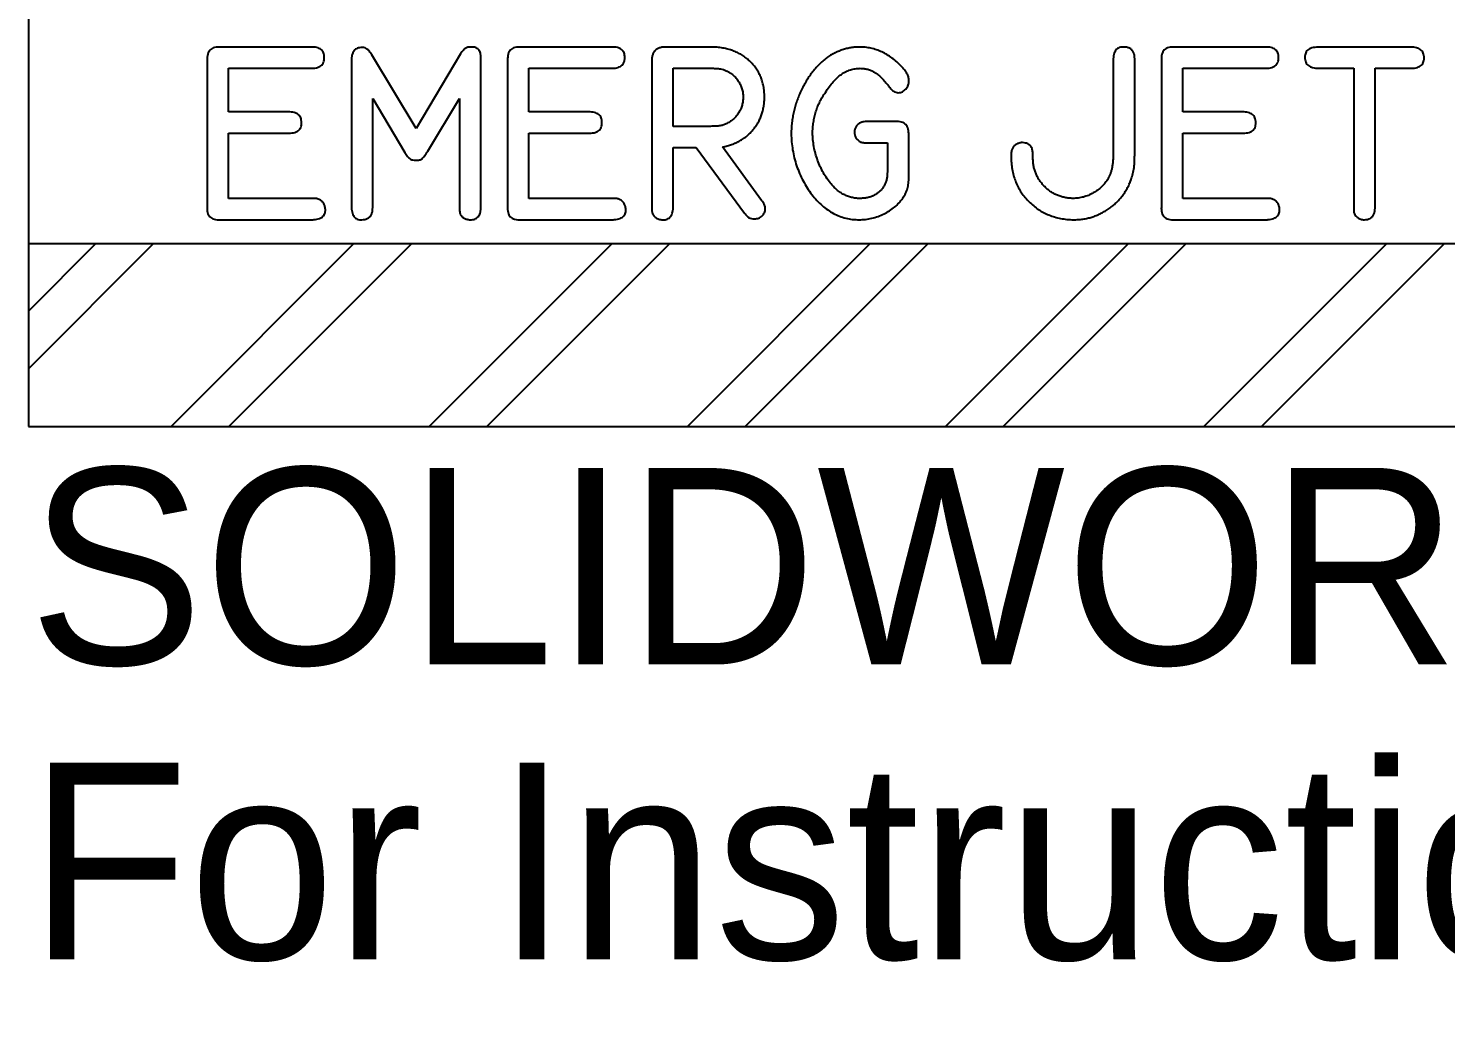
# Model space of a CAD drawing. Header units: inches. Extents: x -1.74 to 2.38, y 0.13 to 3.76.
# Drawn here: x -1.738 to -0.365, y 0.127 to 1.085 of the extents above; entities that cross this region are included whole.
import ezdxf

# ---------------------------------------------------------------- set-up
doc = ezdxf.new("R2010")
doc.units = ezdxf.units.IN
doc.header["$MEASUREMENT"] = 0
doc.styles.add('SLDTEXTSTYLE0', font='Arail.ttf')

msp = doc.modelspace()

# ---------------------------------------------------------------- linework, layer by layer
at = {"color": 1, "linetype": 'Continuous', "lineweight": 25}
for p, q in [((-1.7375, 3.325), (-1.7375, 0.7)), ((-1.4637, 1.0674), (-1.5507, 1.0674)), ((-1.362, 0.9885), (-1.405, 1.0599)), ((-1.3189, 1.0608), (-1.362, 0.9885)), ((-1.1728, 1.0674), (-1.2597, 1.0674)), ((-1.076, 1.0674), (-1.1186, 1.0674)), ((-0.5397, 1.0674), (-0.6267, 1.0674)), ((-0.3991, 1.0674), (-0.4868, 1.0674)), ((-1.5643, 1.054), (-1.5643, 0.9138)), ((-1.5437, 1.0046), (-1.5437, 1.0468)), ((-1.5437, 1.0468), (-1.4648, 1.0468)), ((-1.4247, 1.0538), (-1.4247, 0.9138)), ((-1.2993, 0.9116), (-1.2993, 1.0565)), ((-1.2734, 1.054), (-1.2734, 0.9138)), ((-1.2528, 1.0046), (-1.2528, 1.0468)), ((-1.2528, 1.0468), (-1.1738, 1.0468)), ((-1.1338, 1.053), (-1.1338, 0.9147)), ((-1.1131, 0.9906), (-1.1131, 1.0468)), ((-1.1131, 1.0468), (-1.0752, 1.0468)), ((-0.6869, 1.0542), (-0.6869, 0.9658)), ((-0.6662, 0.9628), (-0.6662, 1.0545)), ((-0.6403, 1.054), (-0.6403, 0.9138)), ((-0.6197, 1.0046), (-0.6197, 1.0468)), ((-0.6197, 1.0468), (-0.5408, 1.0468)), ((-0.4881, 1.0468), (-0.4541, 1.0468)), ((-0.4541, 1.0468), (-0.4541, 0.9141)), ((-0.4335, 0.9129), (-0.4335, 1.0468)), ((-0.4335, 1.0468), (-0.3998, 1.0468)), ((-1.404, 0.9133), (-1.404, 1.0176)), ((-1.404, 1.0176), (-1.3728, 0.9653)), ((-1.3507, 0.9666), (-1.32, 1.0176)), ((-1.32, 1.0176), (-1.32, 0.9128)), ((-1.4859, 1.0046), (-1.5437, 1.0046)), ((-1.1949, 1.0046), (-1.2528, 1.0046)), ((-0.5619, 1.0046), (-0.6197, 1.0046)), ((-1.077, 0.9906), (-1.1131, 0.9906)), ((-0.8985, 0.9953), (-0.9229, 0.9953)), ((-1.5437, 0.9208), (-1.5437, 0.9839)), ((-1.5437, 0.9839), (-1.4869, 0.9839)), ((-1.2528, 0.9208), (-1.2528, 0.9839)), ((-1.2528, 0.9839), (-1.1959, 0.9839)), ((-0.9239, 0.9746), (-0.9057, 0.9746)), ((-0.9057, 0.9746), (-0.9057, 0.9485)), ((-0.885, 0.9419), (-0.885, 0.9813)), ((-0.6197, 0.9208), (-0.6197, 0.9839)), ((-0.6197, 0.9839), (-0.5629, 0.9839)), ((-1.1131, 0.9137), (-1.1131, 0.97)), ((-1.1131, 0.97), (-1.0909, 0.97)), ((-1.0909, 0.97), (-1.0441, 0.9067)), ((-1.0276, 0.9189), (-1.0653, 0.9707)), ((-1.4635, 0.9208), (-1.5437, 0.9208)), ((-1.1726, 0.9208), (-1.2528, 0.9208)), ((-0.5395, 0.9208), (-0.6197, 0.9208)), ((-1.5511, 0.9001), (-1.4648, 0.9001)), ((-1.2602, 0.9001), (-1.1738, 0.9001)), ((-0.6271, 0.9001), (-0.5408, 0.9001)), ((-1.7375, 0.8771), (-0.0625, 0.8771)), ((-1.6163, 0.8771), (-1.7375, 0.7559)), ((-1.7375, 0.8118), (-1.6722, 0.8771)), ((-1.5993, 0.7), (-1.4222, 0.8771)), ((-1.3663, 0.8771), (-1.5434, 0.7)), ((-1.3493, 0.7), (-1.1722, 0.8771)), ((-1.1163, 0.8771), (-1.2934, 0.7)), ((-1.0993, 0.7), (-0.9222, 0.8771)), ((-0.8663, 0.8771), (-1.0434, 0.7)), ((-0.8493, 0.7), (-0.6722, 0.8771)), ((-0.6163, 0.8771), (-0.7934, 0.7)), ((-0.5993, 0.7), (-0.4222, 0.8771)), ((-0.3663, 0.8771), (-0.5434, 0.7)), ((-1.7375, 0.7), (-0.0625, 0.7))]:
    msp.add_line(p, q, dxfattribs=at)
for points, knots in [([(-1.5507, 1.0674), (-1.5519, 1.0674), (-1.5541, 1.0675), (-1.5571, 1.067), (-1.5596, 1.0661), (-1.5616, 1.0648), (-1.563, 1.0628), (-1.5639, 1.0603), (-1.5644, 1.0573), (-1.5644, 1.0552), (-1.5643, 1.054)], [0, 0, 0, 0, 0.157132, 0.289677, 0.403843, 0.503503, 0.602805, 0.715477, 0.846707, 1, 1, 1, 1]), ([(-1.4648, 1.0468), (-1.4636, 1.0468), (-1.4616, 1.0468), (-1.4587, 1.0473), (-1.4562, 1.048), (-1.4542, 1.0492), (-1.4527, 1.0507), (-1.4516, 1.0526), (-1.4509, 1.0548), (-1.4509, 1.0564), (-1.4509, 1.0572)], [0, 0, 0, 0, 0.167024, 0.311138, 0.437927, 0.549828, 0.656796, 0.762138, 0.874038, 1, 1, 1, 1]), ([(-1.4509, 1.0572), (-1.4509, 1.0581), (-1.451, 1.0596), (-1.4515, 1.0617), (-1.4526, 1.0636), (-1.454, 1.065), (-1.4559, 1.0662), (-1.4581, 1.067), (-1.4608, 1.0674), (-1.4627, 1.0674), (-1.4637, 1.0674)], [0, 0, 0, 0, 0.127989, 0.244452, 0.351055, 0.459193, 0.570407, 0.695928, 0.837219, 1, 1, 1, 1]), ([(-1.4141, 1.0669), (-1.415, 1.0669), (-1.4166, 1.0669), (-1.4188, 1.0663), (-1.4207, 1.0653), (-1.4222, 1.0638), (-1.4234, 1.0619), (-1.4242, 1.0596), (-1.4247, 1.0568), (-1.4247, 1.0549), (-1.4247, 1.0538)], [0, 0, 0, 0, 0.1314, 0.247774, 0.354267, 0.461615, 0.572866, 0.697925, 0.838731, 1, 1, 1, 1]), ([(-1.405, 1.0599), (-1.4054, 1.0605), (-1.4061, 1.0617), (-1.4072, 1.0632), (-1.4082, 1.0645), (-1.4095, 1.0657), (-1.4115, 1.0668), (-1.4132, 1.0669), (-1.4141, 1.0669)], [0, 0, 0, 0, 0.180976, 0.334663, 0.468125, 0.579895, 0.780988, 1, 1, 1, 1]), ([(-1.309, 1.0674), (-1.31, 1.0674), (-1.3119, 1.0673), (-1.3141, 1.0664), (-1.3156, 1.0653), (-1.3166, 1.064), (-1.3178, 1.0626), (-1.3186, 1.0614), (-1.3189, 1.0608)], [0, 0, 0, 0, 0.23655, 0.442392, 0.550927, 0.680922, 0.827996, 1, 1, 1, 1]), ([(-1.2993, 1.0565), (-1.2993, 1.0574), (-1.2993, 1.0591), (-1.2997, 1.0614), (-1.3004, 1.0634), (-1.3015, 1.065), (-1.3029, 1.0662), (-1.3046, 1.067), (-1.3067, 1.0675), (-1.3082, 1.0674), (-1.309, 1.0674)], [0, 0, 0, 0, 0.157138, 0.293657, 0.413846, 0.522798, 0.630234, 0.741011, 0.86118, 1, 1, 1, 1]), ([(-1.2597, 1.0674), (-1.2609, 1.0674), (-1.2631, 1.0675), (-1.2662, 1.067), (-1.2687, 1.0661), (-1.2707, 1.0648), (-1.2721, 1.0628), (-1.2729, 1.0603), (-1.2735, 1.0573), (-1.2734, 1.0552), (-1.2734, 1.054)], [0, 0, 0, 0, 0.157132, 0.289677, 0.403843, 0.503503, 0.602805, 0.715477, 0.846707, 1, 1, 1, 1]), ([(-1.1738, 1.0468), (-1.1727, 1.0468), (-1.1706, 1.0468), (-1.1678, 1.0473), (-1.1653, 1.048), (-1.1633, 1.0492), (-1.1617, 1.0507), (-1.1607, 1.0526), (-1.16, 1.0548), (-1.16, 1.0564), (-1.16, 1.0572)], [0, 0, 0, 0, 0.167024, 0.311138, 0.437927, 0.549828, 0.656796, 0.762138, 0.874038, 1, 1, 1, 1]), ([(-1.16, 1.0572), (-1.16, 1.0581), (-1.16, 1.0596), (-1.1606, 1.0617), (-1.1616, 1.0636), (-1.1631, 1.065), (-1.1649, 1.0662), (-1.1672, 1.067), (-1.1699, 1.0674), (-1.1718, 1.0674), (-1.1728, 1.0674)], [0, 0, 0, 0, 0.1279892, 0.244452, 0.351055, 0.4591935, 0.5704066, 0.6959275, 0.8372188, 1, 1, 1, 1]), ([(-1.1186, 1.0674), (-1.1198, 1.0674), (-1.1222, 1.0675), (-1.1255, 1.0669), (-1.1283, 1.0659), (-1.1305, 1.0643), (-1.1322, 1.0621), (-1.1333, 1.0595), (-1.1338, 1.0563), (-1.1338, 1.0541), (-1.1338, 1.053)], [0, 0, 0, 0, 0.152563, 0.285872, 0.403042, 0.511865, 0.618926, 0.7312, 0.856993, 1, 1, 1, 1]), ([(-1.0247, 1.0192), (-1.0247, 1.021), (-1.0249, 1.0244), (-1.0256, 1.0295), (-1.0268, 1.0342), (-1.0284, 1.0387), (-1.0304, 1.043), (-1.0329, 1.0469), (-1.0358, 1.0506), (-1.0391, 1.054), (-1.0427, 1.0571), (-1.0466, 1.0598), (-1.0509, 1.0621), (-1.0554, 1.064), (-1.0601, 1.0655), (-1.0652, 1.0665), (-1.0705, 1.0672), (-1.0742, 1.0674), (-1.076, 1.0674)], [0, 0, 0, 0, 0.066973, 0.130798, 0.192516, 0.252737, 0.311919, 0.370508, 0.42962, 0.489933, 0.550435, 0.610788, 0.671641, 0.733202, 0.796041, 0.861499, 0.929372, 1, 1, 1, 1]), ([(-0.9644, 1.0571), (-0.9657, 1.056), (-0.9683, 1.0539), (-0.9719, 1.0504), (-0.9754, 1.0467), (-0.9786, 1.0428), (-0.9817, 1.0386), (-0.9845, 1.0342), (-0.9871, 1.0296), (-0.9895, 1.0248), (-0.9916, 1.0198), (-0.9935, 1.0148), (-0.9951, 1.0097), (-0.9964, 1.0046), (-0.9974, 0.9994), (-0.9982, 0.9941), (-0.9987, 0.9888), (-0.9987, 0.9853), (-0.9988, 0.9835)], [0, 0, 0, 0, 0.059978, 0.120362, 0.180764, 0.241409, 0.302516, 0.364301, 0.427564, 0.491905, 0.556544, 0.620298, 0.683478, 0.746539, 0.809683, 0.872744, 0.936262, 1, 1, 1, 1]), ([(-0.9326, 1.0674), (-0.934, 1.0674), (-0.9368, 1.0673), (-0.941, 1.0667), (-0.9452, 1.0659), (-0.9494, 1.0647), (-0.9534, 1.0632), (-0.9573, 1.0615), (-0.9609, 1.0595), (-0.9632, 1.0579), (-0.9644, 1.0571)], [0, 0, 0, 0, 0.123474, 0.248941, 0.37369, 0.502027, 0.629964, 0.754782, 0.877724, 1, 1, 1, 1]), ([(-0.8919, 1.0485), (-0.8934, 1.05), (-0.8964, 1.053), (-0.9011, 1.0568), (-0.906, 1.0601), (-0.9111, 1.0627), (-0.9163, 1.0648), (-0.9216, 1.0663), (-0.9271, 1.0673), (-0.9308, 1.0674), (-0.9326, 1.0674)], [0, 0, 0, 0, 0.138656, 0.270227, 0.396882, 0.520498, 0.640242, 0.759641, 0.879372, 1, 1, 1, 1]), ([(-0.6766, 1.0674), (-0.6774, 1.0674), (-0.6789, 1.0675), (-0.6811, 1.0669), (-0.683, 1.0659), (-0.6845, 1.0645), (-0.6856, 1.0625), (-0.6864, 1.0601), (-0.6869, 1.0573), (-0.6869, 1.0553), (-0.6869, 1.0542)], [0, 0, 0, 0, 0.127555, 0.239883, 0.344782, 0.450881, 0.563443, 0.690335, 0.834904, 1, 1, 1, 1]), ([(-0.667, 1.0616), (-0.6674, 1.0625), (-0.6683, 1.0642), (-0.6706, 1.066), (-0.6734, 1.0672), (-0.6755, 1.0673), (-0.6766, 1.0674)], [0, 0, 0, 0, 0.24835, 0.484588, 0.725675, 1, 1, 1, 1]), ([(-0.6662, 1.0545), (-0.6662, 1.0554), (-0.6662, 1.0569), (-0.6664, 1.0589), (-0.6666, 1.0604), (-0.6668, 1.0612), (-0.667, 1.0616)], [0, 0, 0, 0, 0.37709, 0.641473, 0.831488, 1, 1, 1, 1]), ([(-0.6267, 1.0674), (-0.6278, 1.0674), (-0.63, 1.0675), (-0.6331, 1.067), (-0.6356, 1.0661), (-0.6376, 1.0648), (-0.639, 1.0628), (-0.6399, 1.0603), (-0.6404, 1.0573), (-0.6404, 1.0552), (-0.6403, 1.054)], [0, 0, 0, 0, 0.157132, 0.289677, 0.403843, 0.503503, 0.602805, 0.715477, 0.846707, 1, 1, 1, 1]), ([(-0.5408, 1.0468), (-0.5396, 1.0468), (-0.5376, 1.0468), (-0.5347, 1.0473), (-0.5322, 1.048), (-0.5302, 1.0492), (-0.5287, 1.0507), (-0.5276, 1.0526), (-0.5269, 1.0548), (-0.5269, 1.0564), (-0.5269, 1.0572)], [0, 0, 0, 0, 0.167024, 0.311138, 0.437927, 0.549828, 0.656796, 0.762138, 0.874038, 1, 1, 1, 1]), ([(-0.5269, 1.0572), (-0.5269, 1.0581), (-0.527, 1.0596), (-0.5275, 1.0617), (-0.5286, 1.0636), (-0.53, 1.065), (-0.5319, 1.0662), (-0.5341, 1.067), (-0.5368, 1.0674), (-0.5387, 1.0674), (-0.5397, 1.0674)], [0, 0, 0, 0, 0.1279892, 0.244452, 0.351055, 0.4591935, 0.5704066, 0.6959275, 0.8372188, 1, 1, 1, 1]), ([(-0.4868, 1.0674), (-0.488, 1.0674), (-0.4901, 1.0674), (-0.4932, 1.0669), (-0.4957, 1.0662), (-0.4979, 1.0651), (-0.4995, 1.0637), (-0.5007, 1.0619), (-0.5013, 1.0598), (-0.5014, 1.0583), (-0.5014, 1.0575)], [0, 0, 0, 0, 0.172501, 0.322512, 0.454558, 0.568503, 0.674738, 0.776467, 0.882209, 1, 1, 1, 1]), ([(-0.5014, 1.0575), (-0.5014, 1.0567), (-0.5013, 1.0551), (-0.5006, 1.0529), (-0.4996, 1.0509), (-0.498, 1.0494), (-0.4961, 1.0482), (-0.4938, 1.0474), (-0.4911, 1.0469), (-0.4891, 1.0468), (-0.4881, 1.0468)], [0, 0, 0, 0, 0.129333, 0.24452, 0.353163, 0.460124, 0.575129, 0.700367, 0.841001, 1, 1, 1, 1]), ([(-0.386, 1.0567), (-0.386, 1.0576), (-0.3861, 1.0592), (-0.3867, 1.0614), (-0.3878, 1.0633), (-0.3893, 1.0648), (-0.3912, 1.066), (-0.3935, 1.0668), (-0.3961, 1.0673), (-0.398, 1.0674), (-0.3991, 1.0674)], [0, 0, 0, 0, 0.131132, 0.247224, 0.358152, 0.465143, 0.578981, 0.702243, 0.842783, 1, 1, 1, 1]), ([(-1.0752, 1.0468), (-1.0738, 1.0468), (-1.0712, 1.0467), (-1.0675, 1.0464), (-1.0645, 1.0457), (-1.0626, 1.0449), (-1.0617, 1.0444)], [0, 0, 0, 0, 0.316721, 0.566805, 0.782691, 1, 1, 1, 1]), ([(-1.0617, 1.0444), (-1.0605, 1.0438), (-1.0581, 1.0426), (-1.055, 1.0402), (-1.0521, 1.0374), (-1.0497, 1.0342), (-1.0478, 1.0307), (-1.0464, 1.027), (-1.0455, 1.023), (-1.0454, 1.0204), (-1.0453, 1.019)], [0, 0, 0, 0, 0.125938, 0.24876, 0.372828, 0.498156, 0.624094, 0.747043, 0.871982, 1, 1, 1, 1]), ([(-0.9656, 1.0235), (-0.9645, 1.0253), (-0.9622, 1.0289), (-0.9585, 1.0336), (-0.9545, 1.0377), (-0.9504, 1.041), (-0.946, 1.0436), (-0.9415, 1.0454), (-0.9368, 1.0466), (-0.9335, 1.0467), (-0.9319, 1.0468)], [0, 0, 0, 0, 0.1516766, 0.2920796, 0.4225761, 0.5448658, 0.6617382, 0.7741348, 0.8862504, 1, 1, 1, 1]), ([(-0.9319, 1.0468), (-0.9307, 1.0467), (-0.9283, 1.0467), (-0.9247, 1.0459), (-0.9213, 1.0448), (-0.9181, 1.0431), (-0.9149, 1.0408), (-0.9117, 1.038), (-0.9085, 1.0346), (-0.9065, 1.032), (-0.9054, 1.0307)], [0, 0, 0, 0, 0.113034, 0.223454, 0.334425, 0.446464, 0.566353, 0.698289, 0.841935, 1, 1, 1, 1]), ([(-0.8848, 1.0349), (-0.8848, 1.0359), (-0.885, 1.038), (-0.886, 1.0406), (-0.8873, 1.0427), (-0.8885, 1.0445), (-0.8901, 1.0465), (-0.8913, 1.0478), (-0.8919, 1.0485)], [0, 0, 0, 0, 0.193167, 0.400865, 0.518955, 0.659978, 0.818048, 1, 1, 1, 1]), ([(-0.3998, 1.0468), (-0.3987, 1.0468), (-0.3967, 1.0468), (-0.3938, 1.0473), (-0.3914, 1.048), (-0.3894, 1.0491), (-0.3878, 1.0506), (-0.3867, 1.0523), (-0.3861, 1.0544), (-0.386, 1.0559), (-0.386, 1.0567)], [0, 0, 0, 0, 0.167971, 0.315478, 0.443154, 0.558617, 0.664384, 0.768603, 0.877991, 1, 1, 1, 1]), ([(-0.9054, 1.0307), (-0.9049, 1.03), (-0.9039, 1.0287), (-0.9025, 1.027), (-0.9012, 1.0257), (-0.8996, 1.0244), (-0.8977, 1.0234), (-0.8959, 1.0233), (-0.8951, 1.0232)], [0, 0, 0, 0, 0.194945, 0.363883, 0.503244, 0.616106, 0.809526, 1, 1, 1, 1]), ([(-0.8951, 1.0232), (-0.8944, 1.0233), (-0.8931, 1.0234), (-0.8911, 1.0241), (-0.8894, 1.0252), (-0.8878, 1.0267), (-0.8865, 1.0285), (-0.8855, 1.0305), (-0.8849, 1.0326), (-0.8848, 1.0341), (-0.8848, 1.0349)], [0, 0, 0, 0, 0.120142, 0.235729, 0.355946, 0.48213, 0.611265, 0.737593, 0.865376, 1, 1, 1, 1]), ([(-1.0653, 0.9707), (-1.0638, 0.971), (-1.0608, 0.9717), (-1.0565, 0.973), (-1.0524, 0.9746), (-1.0486, 0.9765), (-1.045, 0.9787), (-1.0417, 0.9812), (-1.0386, 0.984), (-1.0358, 0.9872), (-1.0332, 0.9905), (-1.0309, 0.994), (-1.029, 0.9978), (-1.0275, 1.0017), (-1.0263, 1.0058), (-1.0254, 1.0101), (-1.0248, 1.0146), (-1.0247, 1.0177), (-1.0247, 1.0192)], [0, 0, 0, 0, 0.067307, 0.132242, 0.195089, 0.256291, 0.317049, 0.37758, 0.437947, 0.499058, 0.559905, 0.6205, 0.681231, 0.741734, 0.803845, 0.867333, 0.932553, 1, 1, 1, 1]), ([(-1.0453, 1.019), (-1.0454, 1.0176), (-1.0455, 1.015), (-1.0463, 1.0111), (-1.0476, 1.0073), (-1.0495, 1.0039), (-1.0517, 1.0007), (-1.0544, 0.9978), (-1.0575, 0.9954), (-1.0598, 0.9941), (-1.0609, 0.9935)], [0, 0, 0, 0, 0.1297662, 0.2548791, 0.378796, 0.5038876, 0.6289632, 0.7515854, 0.8741367, 1, 1, 1, 1]), ([(-0.9781, 0.984), (-0.9781, 0.9858), (-0.978, 0.9893), (-0.9773, 0.9946), (-0.9763, 0.9999), (-0.9749, 1.005), (-0.9731, 1.01), (-0.971, 1.0147), (-0.9685, 1.0192), (-0.9666, 1.0221), (-0.9656, 1.0235)], [0, 0, 0, 0, 0.127017, 0.253917, 0.379719, 0.506854, 0.632469, 0.755368, 0.87788, 1, 1, 1, 1]), ([(-1.473, 0.9942), (-1.473, 0.995), (-1.4731, 0.9966), (-1.4737, 0.9988), (-1.4746, 1.0007), (-1.4761, 1.0022), (-1.478, 1.0033), (-1.4803, 1.0041), (-1.4829, 1.0046), (-1.4848, 1.0046), (-1.4859, 1.0046)], [0, 0, 0, 0, 0.131943, 0.248643, 0.357121, 0.46377, 0.576078, 0.699869, 0.839541, 1, 1, 1, 1]), ([(-1.1821, 0.9942), (-1.1821, 0.995), (-1.1821, 0.9966), (-1.1827, 0.9988), (-1.1837, 1.0007), (-1.1852, 1.0022), (-1.1871, 1.0033), (-1.1893, 1.0041), (-1.192, 1.0046), (-1.1939, 1.0046), (-1.1949, 1.0046)], [0, 0, 0, 0, 0.131943, 0.248643, 0.357121, 0.46377, 0.576078, 0.699869, 0.839541, 1, 1, 1, 1]), ([(-0.549, 0.9942), (-0.549, 0.995), (-0.5491, 0.9966), (-0.5497, 0.9988), (-0.5506, 1.0007), (-0.5521, 1.0022), (-0.554, 1.0033), (-0.5563, 1.0041), (-0.5589, 1.0046), (-0.5608, 1.0046), (-0.5619, 1.0046)], [0, 0, 0, 0, 0.131943, 0.248643, 0.357121, 0.46377, 0.576078, 0.699869, 0.839541, 1, 1, 1, 1]), ([(-1.4869, 0.9839), (-1.4858, 0.9839), (-1.4837, 0.984), (-1.4807, 0.9844), (-1.4783, 0.9851), (-1.4762, 0.9862), (-1.4747, 0.9877), (-1.4736, 0.9896), (-1.473, 0.9918), (-1.473, 0.9933), (-1.473, 0.9942)], [0, 0, 0, 0, 0.170074, 0.316341, 0.443121, 0.556197, 0.661047, 0.765272, 0.875406, 1, 1, 1, 1]), ([(-1.1959, 0.9839), (-1.1948, 0.9839), (-1.1927, 0.984), (-1.1898, 0.9844), (-1.1874, 0.9851), (-1.1853, 0.9862), (-1.1838, 0.9877), (-1.1827, 0.9896), (-1.1821, 0.9918), (-1.1821, 0.9933), (-1.1821, 0.9942)], [0, 0, 0, 0, 0.170074, 0.316341, 0.443121, 0.556197, 0.661047, 0.765272, 0.875406, 1, 1, 1, 1]), ([(-1.0609, 0.9935), (-1.062, 0.993), (-1.0641, 0.992), (-1.067, 0.9912), (-1.0695, 0.9909), (-1.0718, 0.9907), (-1.0743, 0.9907), (-1.0761, 0.9906), (-1.077, 0.9906)], [0, 0, 0, 0, 0.211517, 0.424706, 0.540005, 0.674698, 0.828583, 1, 1, 1, 1]), ([(-0.9311, 0.9943), (-0.9321, 0.9938), (-0.9339, 0.9929), (-0.936, 0.9906), (-0.9374, 0.9879), (-0.9376, 0.9859), (-0.9376, 0.985)], [0, 0, 0, 0, 0.256474, 0.50812, 0.756165, 1, 1, 1, 1]), ([(-0.9229, 0.9953), (-0.924, 0.9953), (-0.9258, 0.9953), (-0.9282, 0.9952), (-0.9299, 0.9948), (-0.9307, 0.9945), (-0.9311, 0.9943)], [0, 0, 0, 0, 0.3922934, 0.6584989, 0.8455472, 1, 1, 1, 1]), ([(-0.885, 0.9813), (-0.885, 0.9825), (-0.885, 0.9847), (-0.8854, 0.9878), (-0.8863, 0.9904), (-0.8877, 0.9924), (-0.8896, 0.9939), (-0.8921, 0.9948), (-0.8951, 0.9953), (-0.8973, 0.9953), (-0.8985, 0.9953)], [0, 0, 0, 0, 0.15808, 0.291839, 0.40585, 0.505376, 0.604203, 0.716418, 0.847324, 1, 1, 1, 1]), ([(-0.5629, 0.9839), (-0.5617, 0.9839), (-0.5597, 0.984), (-0.5567, 0.9844), (-0.5543, 0.9851), (-0.5522, 0.9862), (-0.5507, 0.9877), (-0.5496, 0.9896), (-0.549, 0.9918), (-0.549, 0.9933), (-0.549, 0.9942)], [0, 0, 0, 0, 0.170074, 0.316341, 0.443121, 0.556197, 0.661047, 0.765272, 0.875406, 1, 1, 1, 1]), ([(-0.9988, 0.9835), (-0.9987, 0.9809), (-0.9985, 0.9756), (-0.9975, 0.9678), (-0.9959, 0.96), (-0.9937, 0.9524), (-0.9908, 0.945), (-0.9874, 0.9378), (-0.9834, 0.931), (-0.9804, 0.9268), (-0.9788, 0.9246)], [0, 0, 0, 0, 0.124377, 0.249017, 0.373559, 0.500058, 0.626427, 0.751214, 0.875219, 1, 1, 1, 1]), ([(-0.9601, 0.9348), (-0.9615, 0.9365), (-0.9641, 0.9399), (-0.9677, 0.9455), (-0.9707, 0.9515), (-0.9733, 0.9579), (-0.9754, 0.9644), (-0.9769, 0.9709), (-0.9779, 0.9774), (-0.9781, 0.9818), (-0.9781, 0.984)], [0, 0, 0, 0, 0.122105, 0.245543, 0.371703, 0.500643, 0.629503, 0.75463, 0.877878, 1, 1, 1, 1]), ([(-0.9376, 0.985), (-0.9376, 0.9841), (-0.9374, 0.9824), (-0.9366, 0.98), (-0.9351, 0.9779), (-0.9338, 0.9769), (-0.9331, 0.9764)], [0, 0, 0, 0, 0.262674, 0.508422, 0.749124, 1, 1, 1, 1]), ([(-0.9331, 0.9764), (-0.9327, 0.976), (-0.9317, 0.9753), (-0.9302, 0.975), (-0.9288, 0.9748), (-0.9274, 0.9747), (-0.9257, 0.9747), (-0.9245, 0.9746), (-0.9239, 0.9746)], [0, 0, 0, 0, 0.1789605, 0.3686583, 0.4834843, 0.6243213, 0.7988845, 1, 1, 1, 1]), ([(-0.7749, 0.9749), (-0.7759, 0.9748), (-0.7781, 0.9746), (-0.781, 0.9732), (-0.7835, 0.9713), (-0.7845, 0.9695), (-0.7849, 0.9686)], [0, 0, 0, 0, 0.259101, 0.518479, 0.768719, 1, 1, 1, 1]), ([(-0.7656, 0.9691), (-0.7659, 0.9699), (-0.7667, 0.9716), (-0.7691, 0.9733), (-0.7718, 0.9746), (-0.7738, 0.9748), (-0.7749, 0.9749)], [0, 0, 0, 0, 0.227779, 0.475376, 0.73674, 1, 1, 1, 1]), ([(-1.3728, 0.9653), (-1.3724, 0.9646), (-1.3716, 0.9633), (-1.3703, 0.9616), (-1.3691, 0.9602), (-1.3676, 0.9589), (-1.3653, 0.9579), (-1.3633, 0.9578), (-1.3622, 0.9578)], [0, 0, 0, 0, 0.17998, 0.334171, 0.464622, 0.571081, 0.770118, 1, 1, 1, 1]), ([(-1.3622, 0.9578), (-1.3616, 0.9578), (-1.3605, 0.9578), (-1.3589, 0.958), (-1.3575, 0.9586), (-1.3562, 0.9592), (-1.355, 0.9605), (-1.3536, 0.962), (-1.3522, 0.9642), (-1.3512, 0.9658), (-1.3507, 0.9666)], [0, 0, 0, 0, 0.112445, 0.21645, 0.311298, 0.402519, 0.505251, 0.638112, 0.803125, 1, 1, 1, 1]), ([(-0.7849, 0.9686), (-0.7851, 0.9681), (-0.7855, 0.967), (-0.7857, 0.965), (-0.7859, 0.9626), (-0.7859, 0.9609), (-0.7859, 0.96)], [0, 0, 0, 0, 0.18325, 0.407316, 0.679037, 1, 1, 1, 1]), ([(-0.7648, 0.9598), (-0.7648, 0.9604), (-0.7648, 0.9616), (-0.7648, 0.9632), (-0.7649, 0.9646), (-0.765, 0.966), (-0.7652, 0.9674), (-0.7654, 0.9686), (-0.7656, 0.9691)], [0, 0, 0, 0, 0.204995, 0.382957, 0.526275, 0.638708, 0.822501, 1, 1, 1, 1]), ([(-0.6869, 0.9658), (-0.6869, 0.9644), (-0.6869, 0.9617), (-0.6872, 0.9579), (-0.6876, 0.9542), (-0.6881, 0.9509), (-0.6888, 0.9478), (-0.6897, 0.945), (-0.6907, 0.9424), (-0.6915, 0.9408), (-0.6919, 0.94)], [0, 0, 0, 0, 0.1562048, 0.3020141, 0.4387348, 0.5680335, 0.686242, 0.7982558, 0.9030126, 1, 1, 1, 1]), ([(-0.6702, 0.9377), (-0.6695, 0.9397), (-0.6682, 0.9434), (-0.6669, 0.9494), (-0.6663, 0.9559), (-0.6663, 0.9604), (-0.6662, 0.9628)], [0, 0, 0, 0, 0.2369777, 0.4704521, 0.7172959, 1, 1, 1, 1]), ([(-0.9057, 0.9485), (-0.9057, 0.9469), (-0.9057, 0.9441), (-0.9062, 0.9401), (-0.907, 0.9368), (-0.9079, 0.9348), (-0.9084, 0.9338)], [0, 0, 0, 0, 0.31343, 0.563658, 0.782888, 1, 1, 1, 1]), ([(-0.7859, 0.96), (-0.7858, 0.9579), (-0.7856, 0.9537), (-0.7847, 0.9477), (-0.7832, 0.9419), (-0.7813, 0.9364), (-0.7789, 0.9312), (-0.7759, 0.9263), (-0.7724, 0.9217), (-0.7685, 0.9174), (-0.7641, 0.9135), (-0.7594, 0.91), (-0.7545, 0.9071), (-0.7492, 0.9047), (-0.7437, 0.9028), (-0.7379, 0.9014), (-0.7318, 0.9004), (-0.7277, 0.9002), (-0.7256, 0.9001)], [0, 0, 0, 0, 0.066697, 0.131287, 0.193996, 0.255206, 0.315618, 0.375862, 0.437116, 0.499206, 0.561322, 0.622425, 0.683133, 0.743893, 0.80534, 0.868329, 0.932919, 1, 1, 1, 1]), ([(-0.7261, 0.9208), (-0.7274, 0.9209), (-0.7301, 0.921), (-0.7339, 0.9216), (-0.7375, 0.9226), (-0.7411, 0.9238), (-0.7444, 0.9254), (-0.7476, 0.9273), (-0.7506, 0.9296), (-0.7534, 0.9322), (-0.756, 0.935), (-0.7582, 0.938), (-0.7602, 0.9412), (-0.7618, 0.9446), (-0.763, 0.9481), (-0.764, 0.9518), (-0.7646, 0.9557), (-0.7647, 0.9584), (-0.7648, 0.9598)], [0, 0, 0, 0, 0.065874, 0.129313, 0.191027, 0.251856, 0.312767, 0.373613, 0.435014, 0.498013, 0.561011, 0.62289, 0.683736, 0.744647, 0.806039, 0.86891, 0.93353, 1, 1, 1, 1]), ([(-0.9316, 0.9208), (-0.933, 0.9208), (-0.9357, 0.9209), (-0.9396, 0.9215), (-0.9434, 0.9226), (-0.947, 0.9241), (-0.9506, 0.9261), (-0.9539, 0.9286), (-0.9572, 0.9314), (-0.9591, 0.9336), (-0.9601, 0.9348)], [0, 0, 0, 0, 0.1230874, 0.2442, 0.3627368, 0.482888, 0.604904, 0.7309809, 0.8628105, 1, 1, 1, 1]), ([(-0.9084, 0.9338), (-0.909, 0.9328), (-0.9101, 0.9308), (-0.9124, 0.9283), (-0.9149, 0.926), (-0.9178, 0.9242), (-0.9209, 0.9227), (-0.9243, 0.9216), (-0.9279, 0.921), (-0.9304, 0.9209), (-0.9316, 0.9208)], [0, 0, 0, 0, 0.122642, 0.242496, 0.362224, 0.484465, 0.608321, 0.734963, 0.864494, 1, 1, 1, 1]), ([(-0.8907, 0.9211), (-0.8897, 0.9226), (-0.8879, 0.9255), (-0.8864, 0.9296), (-0.8856, 0.933), (-0.8853, 0.9358), (-0.885, 0.9387), (-0.885, 0.9408), (-0.885, 0.9419)], [0, 0, 0, 0, 0.244071, 0.473609, 0.590931, 0.716258, 0.852574, 1, 1, 1, 1]), ([(-0.6919, 0.94), (-0.6928, 0.9386), (-0.6947, 0.9358), (-0.6981, 0.932), (-0.702, 0.9288), (-0.7063, 0.926), (-0.711, 0.9237), (-0.7158, 0.9221), (-0.7209, 0.9211), (-0.7244, 0.9209), (-0.7261, 0.9208)], [0, 0, 0, 0, 0.123902, 0.247139, 0.370054, 0.495925, 0.622229, 0.747759, 0.872633, 1, 1, 1, 1]), ([(-0.7256, 0.9001), (-0.724, 0.9002), (-0.7209, 0.9003), (-0.7164, 0.9008), (-0.7119, 0.9016), (-0.7077, 0.9027), (-0.7035, 0.9042), (-0.6995, 0.9059), (-0.6956, 0.908), (-0.6918, 0.9103), (-0.6883, 0.9129), (-0.6849, 0.9158), (-0.6819, 0.9189), (-0.679, 0.9222), (-0.6764, 0.9257), (-0.6741, 0.9295), (-0.6719, 0.9335), (-0.6708, 0.9363), (-0.6702, 0.9377)], [0, 0, 0, 0, 0.065939, 0.130163, 0.192959, 0.255255, 0.316942, 0.378021, 0.439685, 0.501874, 0.563967, 0.625553, 0.686571, 0.747769, 0.809451, 0.871803, 0.935298, 1, 1, 1, 1]), ([(-1.4567, 0.9201), (-1.4571, 0.9202), (-1.4579, 0.9206), (-1.4593, 0.9208), (-1.4612, 0.9208), (-1.4626, 0.9208), (-1.4635, 0.9208)], [0, 0, 0, 0, 0.185122, 0.36714, 0.620416, 1, 1, 1, 1]), ([(-1.4499, 0.9104), (-1.45, 0.9115), (-1.4503, 0.9136), (-1.4516, 0.9165), (-1.4538, 0.9188), (-1.4557, 0.9196), (-1.4567, 0.9201)], [0, 0, 0, 0, 0.269511, 0.509617, 0.744319, 1, 1, 1, 1]), ([(-1.1658, 0.9201), (-1.1662, 0.9202), (-1.1669, 0.9206), (-1.1684, 0.9208), (-1.1702, 0.9208), (-1.1717, 0.9208), (-1.1726, 0.9208)], [0, 0, 0, 0, 0.185122, 0.36714, 0.620416, 1, 1, 1, 1]), ([(-1.159, 0.9104), (-1.1591, 0.9115), (-1.1593, 0.9136), (-1.1607, 0.9165), (-1.1629, 0.9188), (-1.1648, 0.9196), (-1.1658, 0.9201)], [0, 0, 0, 0, 0.269511, 0.509617, 0.744319, 1, 1, 1, 1]), ([(-0.9788, 0.9246), (-0.9773, 0.9227), (-0.9742, 0.9189), (-0.969, 0.9139), (-0.9636, 0.9097), (-0.958, 0.9062), (-0.9521, 0.9035), (-0.946, 0.9015), (-0.9396, 0.9004), (-0.9353, 0.9002), (-0.9331, 0.9001)], [0, 0, 0, 0, 0.140054, 0.272489, 0.399611, 0.521935, 0.640826, 0.759272, 0.878088, 1, 1, 1, 1]), ([(-0.9331, 0.9001), (-0.931, 0.9002), (-0.9268, 0.9004), (-0.9207, 0.9016), (-0.9147, 0.9033), (-0.9089, 0.9058), (-0.9035, 0.9088), (-0.8986, 0.9124), (-0.8943, 0.9164), (-0.8919, 0.9195), (-0.8907, 0.9211)], [0, 0, 0, 0, 0.129324, 0.256044, 0.383007, 0.51128, 0.638156, 0.760261, 0.880429, 1, 1, 1, 1]), ([(-0.5327, 0.9201), (-0.5331, 0.9202), (-0.5339, 0.9206), (-0.5353, 0.9208), (-0.5372, 0.9208), (-0.5386, 0.9208), (-0.5395, 0.9208)], [0, 0, 0, 0, 0.1851218, 0.3671396, 0.6204155, 1, 1, 1, 1]), ([(-0.5259, 0.9104), (-0.526, 0.9115), (-0.5263, 0.9136), (-0.5276, 0.9165), (-0.5298, 0.9188), (-0.5317, 0.9196), (-0.5327, 0.9201)], [0, 0, 0, 0, 0.269511, 0.509617, 0.744319, 1, 1, 1, 1]), ([(-1.5643, 0.9138), (-1.5644, 0.9126), (-1.5645, 0.9104), (-1.564, 0.9074), (-1.5632, 0.9049), (-1.5619, 0.9029), (-1.5599, 0.9015), (-1.5575, 0.9006), (-1.5545, 0.9001), (-1.5523, 0.9001), (-1.5511, 0.9001)], [0, 0, 0, 0, 0.157549, 0.290229, 0.403641, 0.503585, 0.603169, 0.714666, 0.84627, 1, 1, 1, 1]), ([(-1.4648, 0.9001), (-1.4636, 0.9002), (-1.4613, 0.9002), (-1.4582, 0.9006), (-1.4555, 0.9013), (-1.4534, 0.9024), (-1.4517, 0.9039), (-1.4505, 0.9058), (-1.4499, 0.908), (-1.4499, 0.9095), (-1.4499, 0.9104)], [0, 0, 0, 0, 0.174573, 0.32497, 0.454688, 0.569092, 0.673273, 0.774858, 0.880749, 1, 1, 1, 1]), ([(-1.4247, 0.9138), (-1.4247, 0.9127), (-1.4246, 0.9107), (-1.4242, 0.9078), (-1.4234, 0.9053), (-1.4223, 0.9033), (-1.4209, 0.9018), (-1.4191, 0.9007), (-1.4169, 0.9001), (-1.4154, 0.9001), (-1.4146, 0.9001)], [0, 0, 0, 0, 0.16895, 0.315731, 0.445127, 0.5584, 0.663647, 0.767004, 0.877117, 1, 1, 1, 1]), ([(-1.405, 0.9058), (-1.4049, 0.9063), (-1.4045, 0.9072), (-1.4042, 0.9088), (-1.4041, 0.9109), (-1.404, 0.9124), (-1.404, 0.9133)], [0, 0, 0, 0, 0.195534, 0.395189, 0.647995, 1, 1, 1, 1]), ([(-1.32, 0.9128), (-1.32, 0.9119), (-1.32, 0.9102), (-1.3198, 0.9081), (-1.3196, 0.9065), (-1.3193, 0.9057), (-1.3192, 0.9053)], [0, 0, 0, 0, 0.373746, 0.642778, 0.836324, 1, 1, 1, 1]), ([(-1.3095, 0.9001), (-1.3087, 0.9002), (-1.3073, 0.9003), (-1.3052, 0.9008), (-1.3035, 0.9017), (-1.302, 0.903), (-1.3008, 0.9047), (-1.3, 0.9067), (-1.2995, 0.909), (-1.2994, 0.9107), (-1.2993, 0.9116)], [0, 0, 0, 0, 0.132713, 0.252265, 0.363903, 0.472404, 0.585277, 0.708362, 0.846212, 1, 1, 1, 1]), ([(-1.2734, 0.9138), (-1.2735, 0.9126), (-1.2735, 0.9104), (-1.2731, 0.9074), (-1.2723, 0.9049), (-1.2709, 0.9029), (-1.269, 0.9015), (-1.2665, 0.9006), (-1.2635, 0.9001), (-1.2614, 0.9001), (-1.2602, 0.9001)], [0, 0, 0, 0, 0.157549, 0.290229, 0.403641, 0.503585, 0.603169, 0.714666, 0.84627, 1, 1, 1, 1]), ([(-1.1738, 0.9001), (-1.1726, 0.9002), (-1.1704, 0.9002), (-1.1672, 0.9006), (-1.1646, 0.9013), (-1.1624, 0.9024), (-1.1608, 0.9039), (-1.1596, 0.9058), (-1.1589, 0.908), (-1.159, 0.9095), (-1.159, 0.9104)], [0, 0, 0, 0, 0.174573, 0.32497, 0.454688, 0.569092, 0.673273, 0.774858, 0.880749, 1, 1, 1, 1]), ([(-1.1338, 0.9147), (-1.1338, 0.9137), (-1.1338, 0.9121), (-1.1337, 0.9101), (-1.1337, 0.9087), (-1.1336, 0.908), (-1.1335, 0.9077)], [0, 0, 0, 0, 0.430216, 0.695917, 0.868123, 1, 1, 1, 1]), ([(-1.1335, 0.9077), (-1.1334, 0.9072), (-1.1331, 0.9061), (-1.1323, 0.9046), (-1.1313, 0.9033), (-1.13, 0.9022), (-1.1285, 0.9013), (-1.1269, 0.9006), (-1.1251, 0.9002), (-1.1239, 0.9002), (-1.1233, 0.9001)], [0, 0, 0, 0, 0.123366, 0.242353, 0.362472, 0.483883, 0.610359, 0.735567, 0.865265, 1, 1, 1, 1]), ([(-1.1233, 0.9001), (-1.1225, 0.9001), (-1.121, 0.9001), (-1.1188, 0.9007), (-1.117, 0.9018), (-1.1155, 0.9033), (-1.1144, 0.9053), (-1.1136, 0.9077), (-1.1132, 0.9106), (-1.1131, 0.9127), (-1.1131, 0.9137)], [0, 0, 0, 0, 0.122837, 0.234702, 0.33802, 0.443195, 0.556426, 0.685775, 0.832502, 1, 1, 1, 1]), ([(-1.0441, 0.9067), (-1.0437, 0.9062), (-1.043, 0.9052), (-1.0418, 0.904), (-1.0407, 0.9029), (-1.0393, 0.9019), (-1.0372, 0.9011), (-1.0354, 0.9011), (-1.0345, 0.901)], [0, 0, 0, 0, 0.167316, 0.314257, 0.44369, 0.554631, 0.763519, 1, 1, 1, 1]), ([(-1.0345, 0.901), (-1.0338, 0.9011), (-1.0323, 0.9012), (-1.0303, 0.9017), (-1.0285, 0.9026), (-1.0269, 0.9038), (-1.0256, 0.9053), (-1.0247, 0.907), (-1.024, 0.9089), (-1.0239, 0.9103), (-1.0239, 0.911)], [0, 0, 0, 0, 0.135646, 0.261721, 0.384461, 0.506394, 0.629134, 0.747998, 0.871067, 1, 1, 1, 1]), ([(-1.0266, 0.9177), (-1.0269, 0.9179), (-1.0273, 0.9183), (-1.0275, 0.9188), (-1.0276, 0.9189)], [0, 0, 0, 0, 0.599388, 1, 1, 1, 1]), ([(-1.0239, 0.911), (-1.0239, 0.9115), (-1.024, 0.9127), (-1.0245, 0.9144), (-1.0254, 0.9161), (-1.0262, 0.9172), (-1.0266, 0.9177)], [0, 0, 0, 0, 0.226314, 0.465329, 0.719634, 1, 1, 1, 1]), ([(-0.6403, 0.9138), (-0.6404, 0.9126), (-0.6405, 0.9104), (-0.64, 0.9074), (-0.6392, 0.9049), (-0.6379, 0.9029), (-0.6359, 0.9015), (-0.6335, 0.9006), (-0.6305, 0.9001), (-0.6283, 0.9001), (-0.6271, 0.9001)], [0, 0, 0, 0, 0.157549, 0.290229, 0.403641, 0.503585, 0.603169, 0.714666, 0.84627, 1, 1, 1, 1]), ([(-0.5408, 0.9001), (-0.5395, 0.9002), (-0.5373, 0.9002), (-0.5342, 0.9006), (-0.5315, 0.9013), (-0.5294, 0.9024), (-0.5277, 0.9039), (-0.5265, 0.9058), (-0.5259, 0.908), (-0.5259, 0.9095), (-0.5259, 0.9104)], [0, 0, 0, 0, 0.174573, 0.32497, 0.454688, 0.569092, 0.673273, 0.774858, 0.880749, 1, 1, 1, 1]), ([(-0.4541, 0.9141), (-0.4541, 0.9132), (-0.4542, 0.9118), (-0.4541, 0.9099), (-0.4541, 0.9085), (-0.4539, 0.9077), (-0.4539, 0.9073)], [0, 0, 0, 0, 0.398255, 0.647892, 0.828751, 1, 1, 1, 1]), ([(-0.4539, 0.9073), (-0.4537, 0.9068), (-0.4534, 0.9058), (-0.4526, 0.9044), (-0.4515, 0.9032), (-0.4498, 0.9019), (-0.4473, 0.9004), (-0.445, 0.9002), (-0.4438, 0.9001)], [0, 0, 0, 0, 0.120094, 0.238507, 0.357556, 0.48472, 0.738153, 1, 1, 1, 1]), ([(-0.4345, 0.9055), (-0.4343, 0.9059), (-0.434, 0.9068), (-0.4336, 0.9083), (-0.4335, 0.9104), (-0.4335, 0.912), (-0.4335, 0.9129)], [0, 0, 0, 0, 0.180764, 0.36983, 0.622332, 1, 1, 1, 1]), ([(-1.4146, 0.9001), (-1.4136, 0.9002), (-1.4115, 0.9004), (-1.4087, 0.9017), (-1.4063, 0.9033), (-1.4054, 0.905), (-1.405, 0.9058)], [0, 0, 0, 0, 0.264173, 0.52785, 0.771962, 1, 1, 1, 1]), ([(-1.3192, 0.9053), (-1.3187, 0.9045), (-1.3177, 0.9031), (-1.3154, 0.9015), (-1.3126, 0.9005), (-1.3106, 0.9003), (-1.3095, 0.9001)], [0, 0, 0, 0, 0.230738, 0.462129, 0.711791, 1, 1, 1, 1]), ([(-0.4438, 0.9001), (-0.4428, 0.9002), (-0.4408, 0.9004), (-0.4382, 0.9014), (-0.436, 0.9032), (-0.435, 0.9047), (-0.4345, 0.9055)], [0, 0, 0, 0, 0.271915, 0.5139, 0.751504, 1, 1, 1, 1])]:
    msp.add_open_spline(points, degree=3, knots=knots, dxfattribs=at)

# ---------------------------------------------------------------- texts
at = {"color": 7, "linetype": 'Continuous', "char_height": 0.1903, "attachment_point": 1, "style": 'SLDTEXTSTYLE0'}
for s, insert in [('SOLIDWORKS Educational Product.', (-1.7375, 0.6599)), ('For Instructional Use Only.', (-1.7375, 0.3744))]:
    msp.add_mtext(s, dxfattribs=dict(at, insert=insert))

doc.saveas('drawing.dxf')
